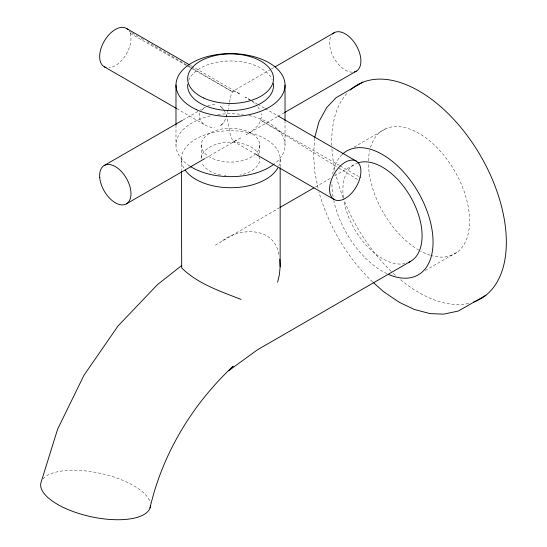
<?xml version="1.0" encoding="UTF-8"?>
<svg xmlns="http://www.w3.org/2000/svg" width="547" height="547" viewBox="0 0 547 547"><rect width="100%" height="100%" fill="white"/><g stroke="black" fill="none" stroke-linecap="round" stroke-linejoin="round"><path stroke-width="0.41" stroke-dasharray="2.73 2.05" d="M280.167 166.897L280.167 159.218M314.73 138.015L313.534 154.651L314.826 172.428L318.163 188.715M229.255 103.513L228.202 109.099M229.501 102.152L231.251 94.255L233.043 91.13L270.683 69.394M228.044 109.824C226.684 115.69 225.48 122.576 220.079 126.152L224.085 121.988M199.915 112.873C196.612 121.372 206.896 127.854 214.397 127.581M201.446 110.323L205.275 107.157L200.113 110.138M215.381 245.124L279.319 207.826M205.44 158.233L240.475 137.926L238.26 139.253M183.149 119.93L199.375 110.562M271.421 68.97L273.637 67.691M277.206 116.798L246.15 134.726C253.787 130.514 262.738 123.499 261.151 113.68M277.944 116.374L283.859 112.955M353.984 147.136L386.531 128.347M315.428 186.978L330.901 178.042M334.586 175.915L354.483 164.428M425.224 270.512L457.764 251.723M222.574 240.584C241.234 226.998 274.813 226.909 278.943 255.087M236.468 140.319L234.007 141.345L233.138 141.181C227.525 131.984 229.706 119.54 223.955 110.125M207.587 106.022L212.598 104.764L215.265 104.709M233.043 91.13L235.62 91.472L240.475 94.33L192.708 66.679M131.485 32.601L129.277 31.302L130.213 33.381L186.486 65.524M187.224 65.948L190.185 67.637M190.924 68.06L232.386 91.746L192.612 68.43M339.523 165.461L260.734 120.183L338.203 167.614M340.255 165.885L358.668 176.462M190.5 65.401L191.976 66.255M250.471 100.026L245.288 97.038L252.96 101.988L256.844 105.619M251.21 100.457L257.131 103.875M257.869 104.299L264.536 108.149M265.274 108.573L277.117 115.41M176.756 108.634L205.617 125.29M233.138 141.181L255.264 153.953M132.224 33.032L138.111 36.485M141.058 38.208L144.005 39.938M146.952 41.668L188.195 65.845M188.934 66.276L191.881 67.999M338.928 168.059L359.194 180.476M372.541 281.855C346.942 257.507 328.644 225.843 318.922 191.956M257.808 106.768L259.743 109.817M181.385 159.218L181.385 170.267M285.028 120.627L285.028 145.174M259.798 145.174A29.292 16.909 0 0 1 215.86 159.82A29.292 16.909 0 0 1 215.86 130.535A29.292 16.909 0 0 1 259.798 145.174L259.798 154.158M201.214 145.174L201.214 159.061A29.292 16.909 0 0 1 227.634 142.234A29.292 16.909 0 0 1 259.237 155.765M175.984 124.86L175.984 145.174M43.008 478.892A56.006 22.167 12.3 0 1 101.386 473.586A56.006 22.167 12.3 0 1 150.329 503.096M405.047 263.545A56.006 32.335 60 0 1 343.837 200.592M343.372 197.501A56.006 32.335 60 0 1 356.767 163.307M248.974 115.561A54.522 31.48 0 0 1 274.615 163.676M189.754 166.09A54.522 31.48 0 0 1 212.038 115.561M217.781 114.569A54.522 31.48 0 0 1 243.23 114.569M259.435 156.415A29.292 16.909 0 0 1 240.283 175.006M225.925 175.765A29.292 16.909 0 0 1 224.42 175.601M220.728 175.006A29.292 16.909 0 0 1 201.775 162.363M183.799 168.032A49.394 28.512 0 0 1 228.837 130.726A49.394 28.512 0 0 1 278.799 165.871M188.688 80.354A42.926 24.786 0 0 1 229.904 60.984A42.926 24.786 0 0 1 272.16 79.595M130.213 33.381A22.16 12.793 -60 0 1 125.796 54.967A22.16 12.793 -60 0 1 108.942 67.78M352.35 72.163A22.16 12.793 60 0 1 334.155 58.331A22.16 12.793 60 0 1 331.277 35.664M468.697 303.428A123.478 71.288 60 0 1 399.98 279.223M395.474 275.312A123.478 71.288 60 0 1 391.666 271.777M391.037 271.168A123.478 71.288 60 0 1 343.42 198.588M343.113 197.809A123.478 71.288 60 0 1 335.714 173.871M334.955 170.5A123.478 71.288 60 0 1 331.94 148.743M331.79 145.454A123.478 71.288 60 0 1 347.803 92.402M370.517 147.375A71.507 41.285 60 0 1 455.63 172.674A71.507 41.285 60 0 1 430.947 255.456M430.168 255.217A71.507 41.285 60 0 1 420.499 251.039M419.029 250.218A71.507 41.285 60 0 1 368.466 162.644M368.493 160.962A71.507 41.285 60 0 1 369.71 150.5M386.893 273.637A71.507 41.285 60 0 1 333.814 200.646M333.055 196.667A71.507 41.285 60 0 1 331.947 182.062M332.692 174.042A71.507 41.285 60 0 1 342.525 154.09M222.007 107.581L220.079 106.104L223.627 109.544L222.007 107.581"/><path stroke-width="0.82" d="M277.616 282.149L279.414 274.437L280.146 266.738L280.167 167.751M314.792 137.188L319.065 121.434L326.696 107.581L336.015 97.728L362.907 82.2M149.994 507.999C162.507 453.593 192.489 404.151 233.186 366.175L228.988 370.49L257.391 349.827L410.489 261.439M181.659 265.534L157.447 284.645L117.995 326.012L83.965 375.269L57.62 429.149L41.162 482.016A56.006 22.167 12.3 0 0 91.493 516.806A56.006 22.167 12.3 0 0 150.507 505.257M104.238 165.488L182.411 120.354M275.114 66.837L334.155 32.745M126.391 203.867L204.701 158.657M284.597 112.532L356.316 71.124M280.057 207.402L313.951 187.826M485.914 295.257L458.283 311.045L443.692 314.142L430.017 313.609L414.236 309.431L399.331 302.327L383.734 291.777L373.163 282.402M241.036 299.407C220.393 291.325 197.72 283.777 181.7 267.948L181.385 171.115M126.391 28.389L189.761 64.977M277.855 115.841L356.316 161.133M104.238 66.768L176.756 108.634M255.996 154.384L334.155 199.511M279.797 259.203L280.146 266.738M285.028 85.079L285.028 120.627M175.984 85.079L175.984 124.86M357.567 163.006A56.006 32.335 60 0 1 412.602 200.619A56.006 32.335 60 0 1 408.992 262.218M273.979 164.175A54.522 31.48 0 0 1 190.472 166.548M277.746 168.032A49.394 28.512 0 0 1 232.714 187.71A49.394 28.512 0 0 1 185.146 170.131M273.315 83.431A42.926 24.786 0 0 1 231.251 110.542A42.926 24.786 0 0 1 187.737 84.204M106.104 67.527A22.16 12.793 -60 0 1 104.238 41.182A22.16 12.793 -60 0 1 127.991 29.627M332.562 33.982A22.16 12.793 60 0 1 356.316 45.538A22.16 12.793 60 0 1 354.449 71.889M350.23 90.036A123.478 71.288 60 0 1 480.41 155.567A123.478 71.288 60 0 1 473.586 302.047M342.525 154.09A71.507 41.285 60 0 1 426.523 209.651A71.507 41.285 60 0 1 388.363 274.314M360.138 177.31L359.194 180.476A22.16 12.793 -60 0 1 332.562 198.274A22.16 12.793 -60 0 1 342.784 163.868A22.16 12.793 -60 0 1 360.138 177.31M196.195 109.537A54.522 31.48 0 0 0 284.358 90.002A54.522 31.48 0 0 0 210.964 55.691A54.522 31.48 0 0 0 196.195 109.537M203.566 97.94A42.926 24.786 0 0 0 272.974 82.563A42.926 24.786 0 0 0 215.197 55.548A42.926 24.786 0 0 0 203.566 97.94M99.732 177.577A22.16 12.793 60 0 0 124.525 204.633A22.16 12.793 60 0 0 121.687 171.833A22.16 12.793 60 0 0 99.732 177.577"/></g></svg>
